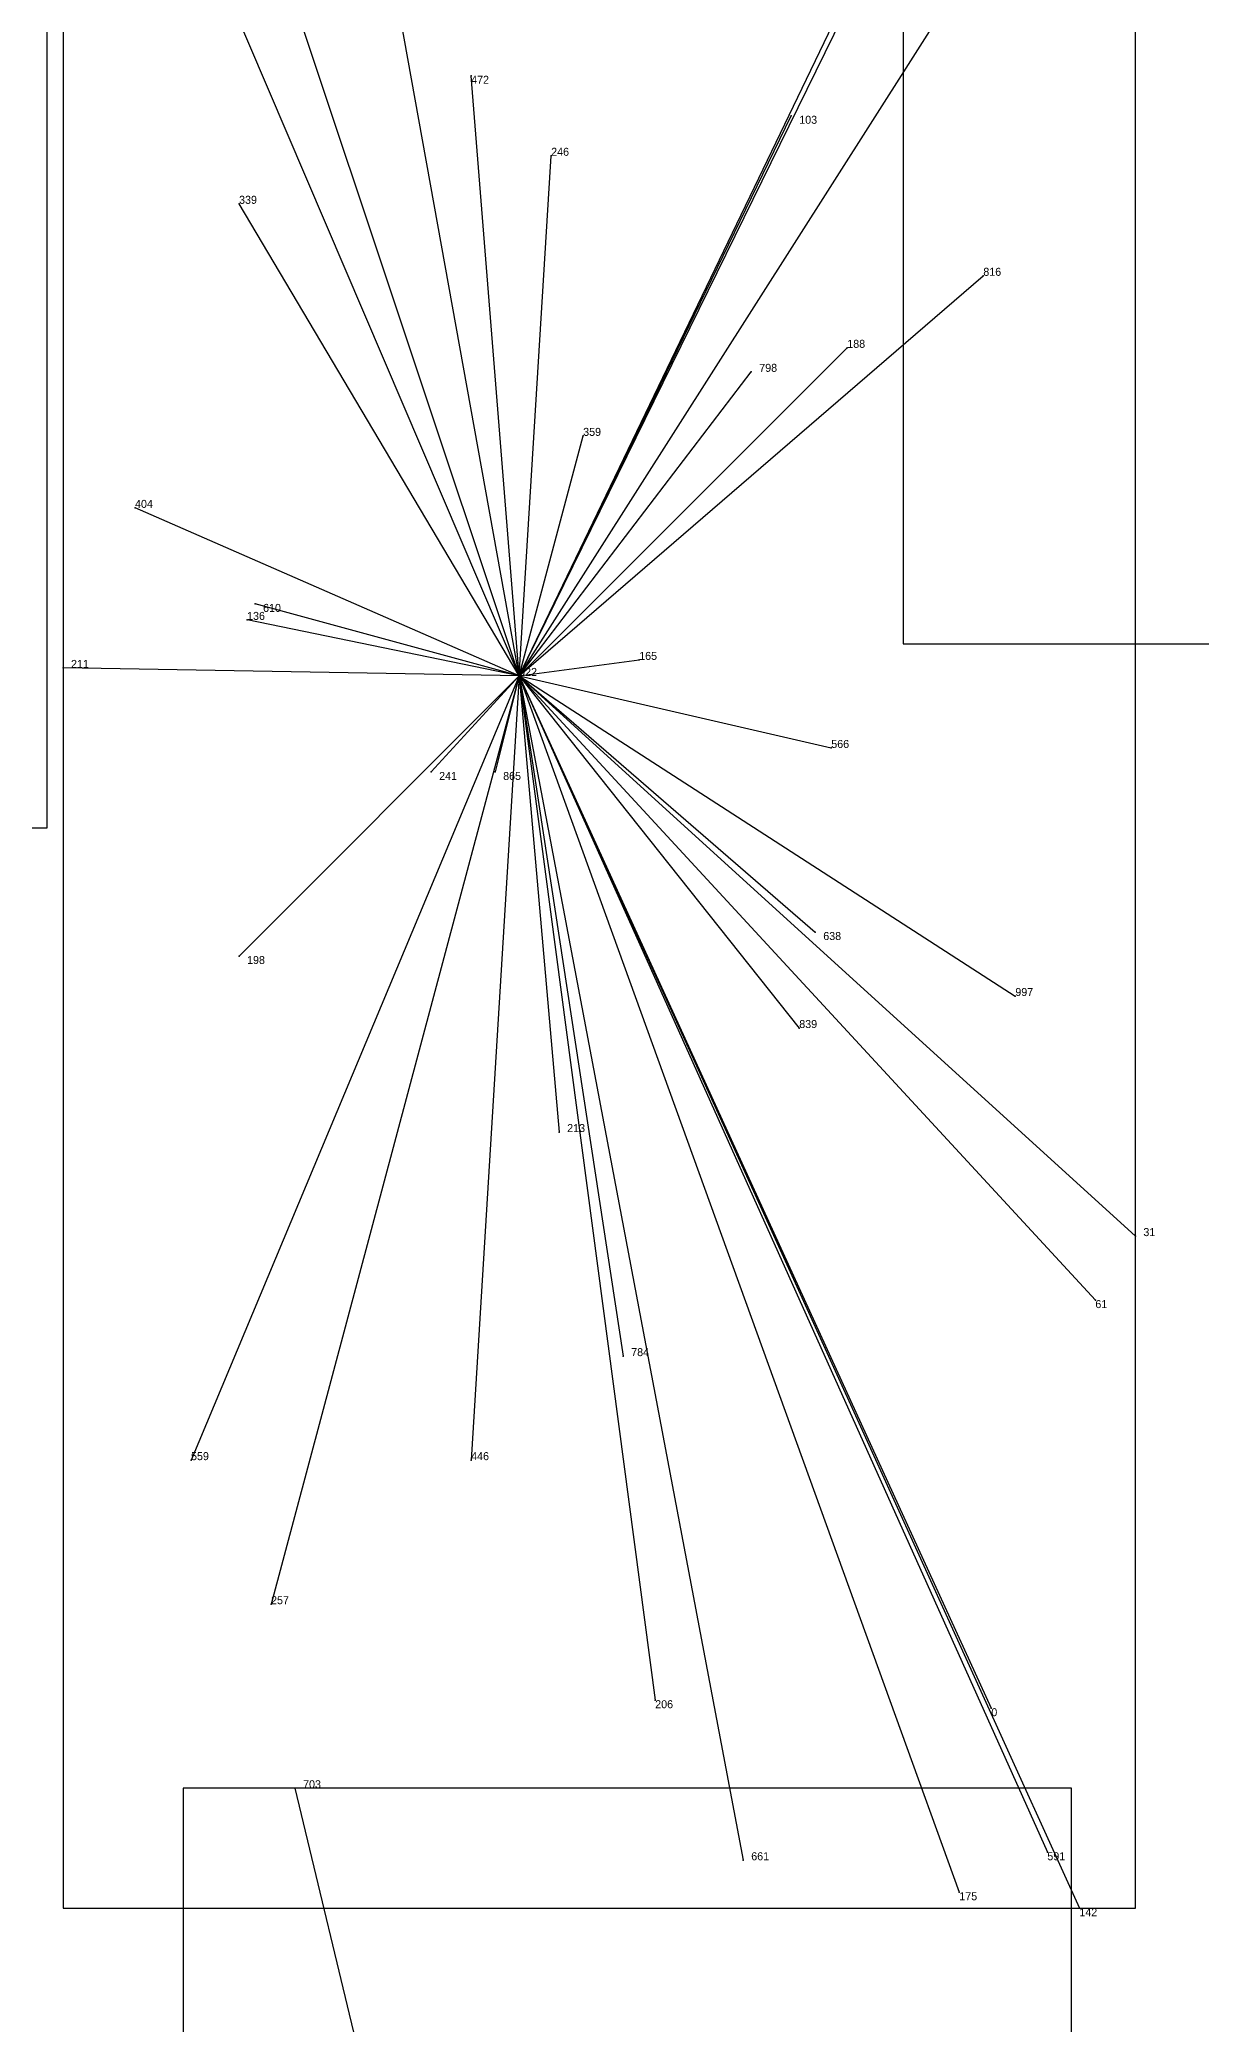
# Model space of a CAD drawing. Extents: x 0 to 1, y 0 to 1.
# Drawn here: x 0.6261 to 0.7712, y 0.3405 to 0.5885 of the extents above; entities that cross this region are included whole.
import ezdxf

# ---------------------------------------------------------------- set-up
doc = ezdxf.new("R2010")
doc.units = 0
for name, color, linetype in [('Clients', 3, 'CONTINUOUS'), ('Facilities', 3, 'CONTINUOUS'), ('Facilities_lines', 3, 'CONTINUOUS'), ('Min_max_boxes', 1, 'CONTINUOUS'), ('Normals', 1, 'CONTINUOUS'), ('Source_points', 5, 'CONTINUOUS'), ('Text', 3, 'CONTINUOUS')]:
    doc.layers.add(name, color=color, linetype=linetype)

msp = doc.modelspace()

# ---------------------------------------------------------------- linework, layer by layer
at = {"layer": 'Clients', "color": 5}
for p in [(0.68, 0.584), (0.72, 0.579), (0.69, 0.574), (0.651, 0.568), (0.744, 0.559), (0.727, 0.55), (0.715, 0.547), (0.694, 0.539), (0.638, 0.53), (0.652, 0.516), (0.653, 0.518), (0.701, 0.511), (0.629, 0.51), (0.725, 0.5), (0.675, 0.497), (0.683, 0.497), (0.723, 0.477), (0.651, 0.474), (0.748, 0.469), (0.721, 0.465), (0.691, 0.452), (0.763, 0.439), (0.758, 0.431), (0.699, 0.424), (0.645, 0.411), (0.68, 0.411), (0.655, 0.393), (0.703, 0.381), (0.745, 0.38), (0.658, 0.37), (0.714, 0.361), (0.752, 0.362), (0.741, 0.357), (0.756, 0.355)]:
    msp.add_point(p, dxfattribs=at)
at = {"layer": 'Facilities', "color": 3}
msp.add_point((0.686, 0.509), dxfattribs=at)
at = {"layer": 'Facilities_lines', "color": 3}
for p, q in [((0.686, 0.509), (0.63, 0.64)), ((0.686, 0.509), (0.662, 0.642)), ((0.686, 0.509), (0.739, 0.617)), ((0.686, 0.509), (0.651, 0.614)), ((0.686, 0.509), (0.737, 0.615)), ((0.686, 0.509), (0.742, 0.597)), ((0.686, 0.509), (0.68, 0.584)), ((0.686, 0.509), (0.72, 0.579)), ((0.686, 0.509), (0.69, 0.574)), ((0.686, 0.509), (0.651, 0.568)), ((0.686, 0.509), (0.744, 0.559)), ((0.686, 0.509), (0.727, 0.55)), ((0.686, 0.509), (0.715, 0.547)), ((0.686, 0.509), (0.694, 0.539)), ((0.686, 0.509), (0.638, 0.53)), ((0.686, 0.509), (0.652, 0.516)), ((0.686, 0.509), (0.653, 0.518)), ((0.686, 0.509), (0.701, 0.511)), ((0.686, 0.509), (0.629, 0.51)), ((0.686, 0.509), (0.645, 0.411)), ((0.686, 0.509), (0.651, 0.474)), ((0.686, 0.509), (0.655, 0.393)), ((0.686, 0.509), (0.675, 0.497)), ((0.686, 0.509), (0.68, 0.411)), ((0.686, 0.509), (0.683, 0.497)), ((0.686, 0.509), (0.703, 0.381)), ((0.686, 0.509), (0.691, 0.452)), ((0.686, 0.509), (0.745, 0.38)), ((0.686, 0.509), (0.741, 0.357)), ((0.686, 0.509), (0.725, 0.5)), ((0.686, 0.509), (0.752, 0.362)), ((0.686, 0.509), (0.723, 0.477)), ((0.686, 0.509), (0.714, 0.361)), ((0.686, 0.509), (0.699, 0.424)), ((0.686, 0.509), (0.763, 0.439)), ((0.686, 0.509), (0.758, 0.431)), ((0.686, 0.509), (0.756, 0.355)), ((0.686, 0.509), (0.721, 0.465)), ((0.686, 0.509), (0.748, 0.469)), ((0.697, 0.208), (0.658, 0.37))]:
    msp.add_line(p, q, dxfattribs=at)
at = {"layer": 'Min_max_boxes', "color": 1}
for p, q in [((0.734, 0.994), (0.734, 0.513)), ((0.734, 0.994), (0.734, 0.513)), ((0.627, 0.49), (0.627, 0.729)), ((0.627, 0.49), (0.627, 0.729)), ((0.629, 0.642), (0.629, 0.355)), ((0.629, 0.642), (0.629, 0.355)), ((0.763, 0.355), (0.763, 0.642)), ((0.763, 0.355), (0.763, 0.642)), ((0.734, 0.513), (0.86, 0.513)), ((0.734, 0.513), (0.86, 0.513)), ((0.734, 0.513), (0.734, 0.513)), ((0.522, 0.49), (0.627, 0.49)), ((0.522, 0.49), (0.627, 0.49)), ((0.627, 0.49), (0.627, 0.49)), ((0.755, 0.37), (0.644, 0.37)), ((0.644, 0.37), (0.644, 0.032)), ((0.755, 0.37), (0.644, 0.37)), ((0.644, 0.37), (0.644, 0.032)), ((0.644, 0.37), (0.644, 0.37)), ((0.755, 0.032), (0.755, 0.37)), ((0.755, 0.032), (0.755, 0.37)), ((0.755, 0.37), (0.755, 0.37)), ((0.629, 0.355), (0.763, 0.355)), ((0.629, 0.355), (0.763, 0.355)), ((0.629, 0.355), (0.629, 0.355)), ((0.763, 0.355), (0.763, 0.355))]:
    msp.add_line(p, q, dxfattribs=at)
at = {"layer": 'Normals', "color": 1}
for p, q in [((0.68, 0.584), (0.68, 0.584, 0.1)), ((0.72, 0.579), (0.72, 0.579, 0.1)), ((0.69, 0.574), (0.69, 0.574, 0.1)), ((0.651, 0.568), (0.651, 0.568, 0.1)), ((0.744, 0.559), (0.744, 0.559, 0.1)), ((0.727, 0.55), (0.727, 0.55, 0.1)), ((0.715, 0.547), (0.715, 0.547, 0.1)), ((0.694, 0.539), (0.694, 0.539, 0.1)), ((0.638, 0.53), (0.638, 0.53, 0.1)), ((0.652, 0.516), (0.652, 0.516, 0.1)), ((0.653, 0.518), (0.653, 0.518, 0.1)), ((0.701, 0.511), (0.701, 0.511, 0.1)), ((0.629, 0.51), (0.629, 0.51, 0.1)), ((0.686, 0.509), (0.686, 0.509, 0.1)), ((0.725, 0.5), (0.725, 0.5, 0.1)), ((0.675, 0.497), (0.675, 0.497, 0.1)), ((0.683, 0.497), (0.683, 0.497, 0.1)), ((0.723, 0.477), (0.723, 0.477, 0.1)), ((0.651, 0.474), (0.651, 0.474, 0.1)), ((0.748, 0.469), (0.748, 0.469, 0.1)), ((0.721, 0.465), (0.721, 0.465, 0.1)), ((0.691, 0.452), (0.691, 0.452, 0.1)), ((0.763, 0.439), (0.763, 0.439, 0.1)), ((0.758, 0.431), (0.758, 0.431, 0.1)), ((0.699, 0.424), (0.699, 0.424, 0.1)), ((0.645, 0.411), (0.645, 0.411, 0.1)), ((0.68, 0.411), (0.68, 0.411, 0.1)), ((0.655, 0.393), (0.655, 0.393, 0.1)), ((0.703, 0.381), (0.703, 0.381, 0.1)), ((0.745, 0.38), (0.745, 0.38, 0.1)), ((0.658, 0.37), (0.658, 0.37, 0.1)), ((0.714, 0.361), (0.714, 0.361, 0.1)), ((0.752, 0.362), (0.752, 0.362, 0.1)), ((0.741, 0.357), (0.741, 0.357, 0.1)), ((0.756, 0.355), (0.756, 0.355, 0.1))]:
    msp.add_line(p, q, dxfattribs=at)
at = {"layer": 'Source_points', "color": 5}
for p in [(0.68, 0.584), (0.72, 0.579), (0.69, 0.574), (0.651, 0.568), (0.744, 0.559), (0.727, 0.55), (0.715, 0.547), (0.694, 0.539), (0.638, 0.53), (0.652, 0.516), (0.653, 0.518), (0.701, 0.511), (0.629, 0.51), (0.686, 0.509), (0.725, 0.5), (0.675, 0.497), (0.683, 0.497), (0.723, 0.477), (0.651, 0.474), (0.748, 0.469), (0.721, 0.465), (0.691, 0.452), (0.763, 0.439), (0.758, 0.431), (0.699, 0.424), (0.645, 0.411), (0.68, 0.411), (0.655, 0.393), (0.703, 0.381), (0.745, 0.38), (0.658, 0.37), (0.714, 0.361), (0.752, 0.362), (0.741, 0.357), (0.756, 0.355)]:
    msp.add_point(p, dxfattribs=at)

# ---------------------------------------------------------------- texts
at = {"layer": 'Text', "color": 3}
for s, p in [('472', (0.68, 0.583)), ('103', (0.721, 0.578)), ('246', (0.69, 0.574)), ('339', (0.651, 0.568)), ('816', (0.744, 0.559)), ('188', (0.727, 0.55)), ('798', (0.716, 0.547)), ('359', (0.694, 0.539)), ('404', (0.638, 0.53)), ('136', (0.652, 0.516)), ('610', (0.654, 0.517)), ('211', (0.63, 0.51)), ('165', (0.701, 0.511)), ('922', (0.686, 0.509)), ('566', (0.725, 0.5)), ('241', (0.676, 0.496)), ('865', (0.684, 0.496)), ('638', (0.724, 0.476)), ('198', (0.652, 0.473)), ('997', (0.748, 0.469)), ('839', (0.721, 0.465)), ('213', (0.692, 0.452)), ('31', (0.764, 0.439)), ('61', (0.758, 0.43)), ('784', (0.7, 0.424)), ('559', (0.645, 0.411)), ('446', (0.68, 0.411)), ('257', (0.655, 0.393)), ('206', (0.703, 0.38)), ('0', (0.745, 0.379)), ('703', (0.659, 0.37)), ('661', (0.715, 0.361)), ('591', (0.752, 0.361)), ('175', (0.741, 0.356)), ('142', (0.756, 0.354))]:
    msp.add_text(s, height=0.001, dxfattribs=at).set_placement(p)

doc.saveas('drawing.dxf')
